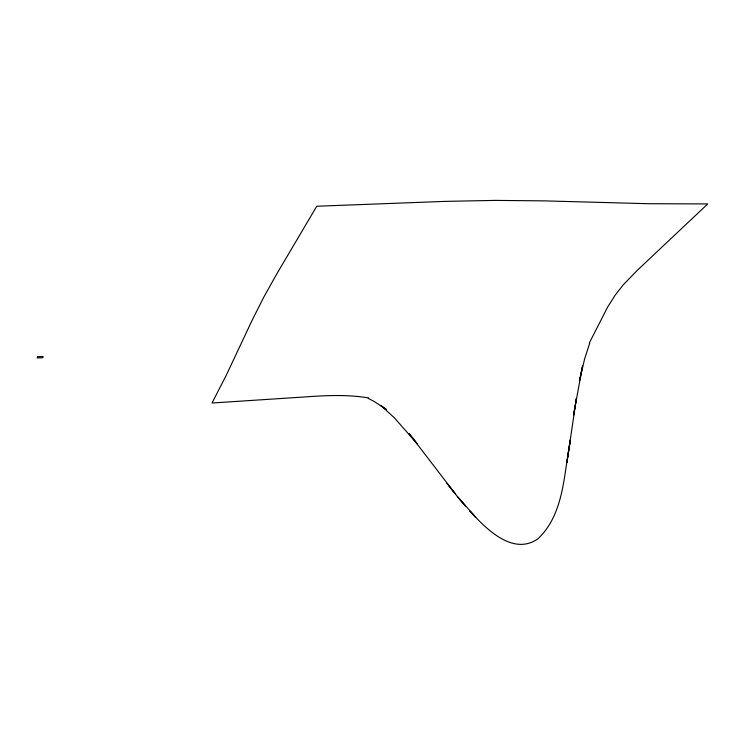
<?xml version="1.0" encoding="UTF-8"?>
<svg xmlns="http://www.w3.org/2000/svg" width="745" height="745" viewBox="0 0 745 745"><rect width="100%" height="100%" fill="white"/><g stroke="black" fill="none" stroke-linecap="round" stroke-linejoin="round"><path stroke-width="1.12" d="M589.742 343.072L584.611 358.96L579.442 380.919L582.562 365.842L573.52 415.347L576.388 398.389L566.908 462.608L570.437 439.755C563.807 473.01 564.486 514.292 537.62 539.054C512.635 556.031 485.721 528.438 469.937 511.098L475.766 517.356L457.449 496.636L409.135 433.637L417.358 443.908M589.258 343.082L607.79 306.782L615.212 295.104L623.286 284.813L637.366 270.277L707.75 203.934L647.852 203.702L544.046 200.871L495.108 200.396L445.007 201.383L316.755 206.244L276.833 273.806L263.749 297.218L251.903 320.75L226.396 375.014L212.018 403.008L303.103 397.057C324.913 395.474 346.984 394.301 368.663 397.932M368.254 398.389L374.083 401.406L386.562 409.62L380.621 405.327L394.114 417.572L416.613 443.061M459.6 499.169L465.616 506.2L457.449 496.636M446.907 483.347L455.223 493.721L449.058 486.029M37.501 356.706L37.25 357.963L42.819 357.712L43.089 356.455L37.501 356.706"/></g></svg>
